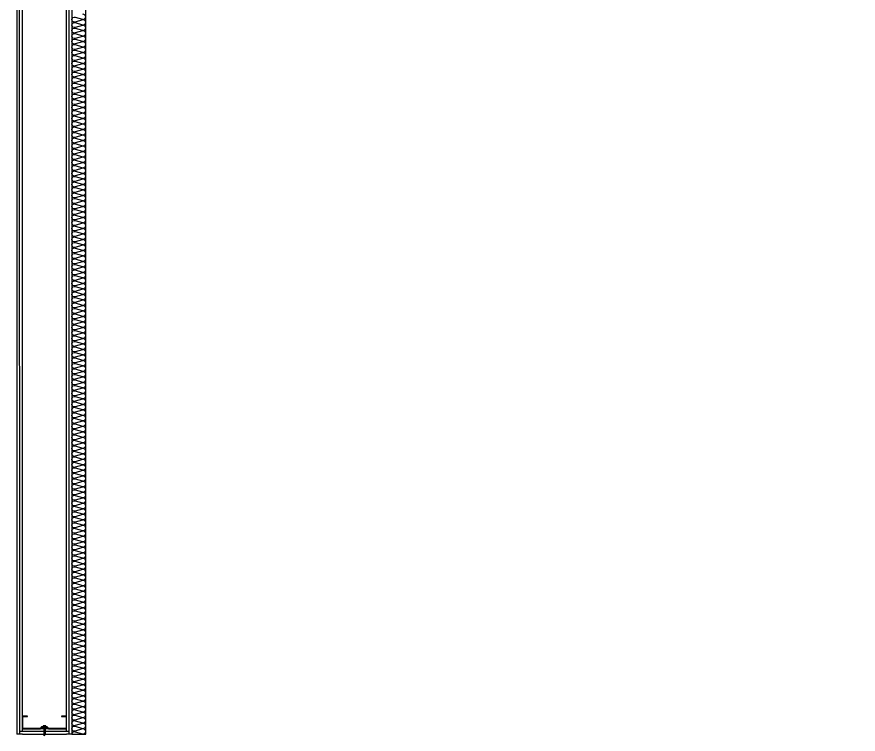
# Model space of a CAD drawing. Header units: millimetres. Extents: x 17311 to 801382, y -242618 to -104888.
# Drawn here: x 294860 to 297921, y -198279 to -195669 of the extents above; entities that cross this region are included whole.
import ezdxf

# ---------------------------------------------------------------- set-up
doc = ezdxf.new("R2010")
doc.units = ezdxf.units.MM
doc.header["$LTSCALE"] = 250
for name, color, linetype in [('8입면선', 8, 'Continuous'), ('A-WALL-D', 7, 'Continuous'), ('GAGAM-DT', 7, 'Continuous'), ('ISL', 251, 'Continuous'), ('입면', 7, 'Continuous')]:
    doc.layers.add(name, color=color, linetype=linetype)

# ---------------------------------------------------------------- blocks, each defined once
blk = doc.blocks.new('*U85')
at = {"layer": '8입면선', "color": 8}
for p, q in [((10, 0), (9.5, 4500)), ((190, 0), (189.5, 4500)), ((190, 10), (10, 10))]:
    blk.add_line(p, q, dxfattribs=at)
at = {"layer": 'A-WALL-D'}
for p, q in [((-0.5, 4500), (0, 0)), ((19.5, 4500), (-0.5, 4500)), ((20, 10), (19.5, 4500)), ((180, 10), (179.5, 4500)), ((199.5, 4500), (179.5, 4500)), ((199.5, 4500), (200, 0)), ((20, 0), (0, 0)), ((180, 20), (20, 20)), ((20, 0), (180, 0)), ((200, 0), (180, 0))]:
    blk.add_line(p, q, dxfattribs=at)
at = {"layer": 'GAGAM-DT', "color": 8}
for p, q in [((97.1, 4494.2), (97.1, 4525.6)), ((102.1, 4520.1), (97.1, 4525.6)), ((102.1, 4494.2), (102.1, 4520.1)), ((104.6, 4494.2), (94.7, 4494.2)), ((94.7, 4494.2), (94.7, 4490.7)), ((103.1, 4489.2), (96.2, 4489.2)), ((97.1, 4494.2), (97.1, 4489.2)), ((102.1, 4494.2), (102.1, 4489.2)), ((104.6, 4494.2), (104.6, 4490.7)), ((103.6, 30.8), (96.7, 30.8)), ((97.6, 25.8), (97.6, 30.8)), ((102.6, 25.8), (102.6, 30.8)), ((95.1, 25.8), (95.1, 29.3)), ((105.1, 25.8), (95.1, 25.8)), ((97.6, 25.8), (97.6, -5.6)), ((102.6, 25.8), (102.6, -0.1)), ((105.1, 25.8), (105.1, 29.3)), ((102.6, -0.1), (97.6, -5.6))]:
    blk.add_line(p, q, dxfattribs=at)
for centre, start, end in [((96.2, 4490.7), 180, 270), ((103.1, 4490.7), 270, 0), ((96.7, 29.3), 90, 180), ((103.6, 29.3), 0, 90)]:
    blk.add_arc(centre, 1.51, start, end, dxfattribs=at)
at = {"layer": '입면', "color": 6}
for p, q in [((19.5, 4455), (19.5, 4500)), ((19.5, 4500), (84.8, 4500)), ((84.8, 4500), (89.8, 4494.2)), ((109.2, 4494.2), (114.2, 4500)), ((114.2, 4500), (179.5, 4500)), ((179.5, 4500), (179.5, 4455)), ((84.3, 4498.8), (20.7, 4498.8)), ((20.7, 4498.8), (20.7, 4456.2)), ((89.3, 4493), (84.3, 4498.8)), ((109.7, 4493), (89.3, 4493)), ((89.8, 4494.2), (109.2, 4494.2)), ((114.7, 4498.8), (109.7, 4493)), ((178.3, 4498.8), (114.7, 4498.8)), ((178.3, 4456.2), (178.3, 4498.8)), ((37.3, 4455), (19.5, 4455)), ((20.7, 4456.2), (37.3, 4456.2)), ((37.3, 4456.2), (37.3, 4455)), ((161.7, 4455), (161.7, 4456.2)), ((161.7, 4456.2), (178.3, 4456.2)), ((179.5, 4455), (161.7, 4455)), ((37.8, 65), (20, 65)), ((20, 65), (20, 20)), ((21.2, 21.2), (21.2, 63.8)), ((21.2, 63.8), (37.8, 63.8)), ((37.8, 63.8), (37.8, 65)), ((180, 65), (162.2, 65)), ((162.2, 65), (162.2, 63.8)), ((162.2, 63.8), (178.8, 63.8)), ((178.8, 63.8), (178.8, 21.2)), ((180, 20), (180, 65)), ((20, 20), (85.3, 20)), ((84.8, 21.2), (21.2, 21.2)), ((89.8, 27), (84.8, 21.2)), ((85.3, 20), (90.3, 25.8)), ((110.2, 27), (89.8, 27)), ((90.3, 25.8), (109.7, 25.8)), ((109.7, 25.8), (114.7, 20)), ((115.2, 21.2), (110.2, 27)), ((114.7, 20), (180, 20)), ((178.8, 21.2), (115.2, 21.2))]:
    blk.add_line(p, q, dxfattribs=at)

msp = doc.modelspace()

# ---------------------------------------------------------------- linework, layer by layer
at = {"layer": 'ISL'}
msp.add_lwpolyline([(295060.7, -198279.5), (295110.7, -198279.5), (295110.7, -193829.5), (295610.7, -193829.5), (295610.7, -193109.5), (298660.7, -193109.5), (298660.7, -193829.5), (299460.7, -193829.5), (299460.7, -193109.5), (302260.7, -193109.5), (302260.7, -193829.5), (303060.7, -193829.5), (303060.7, -193109.5), (305860.7, -193109.5), (305860.7, -193829.5), (306660.7, -193829.5), (306660.7, -193109.5), (309460.7, -193109.5), (309460.7, -193829.5), (310260.7, -193829.5)], dxfattribs=at)
msp.add_lwpolyline([(295060.7, -198279.5, -0.509267), (295072.8, -198270.6), (295098.5, -198278.3, 1.372593), (295098.5, -198260.6), (295072.8, -198268.3, -0.509267), (295060.7, -198259.5, -0.509267), (295072.8, -198250.6), (295098.5, -198258.3, 1.372593), (295098.5, -198240.6), (295072.8, -198248.3, -0.509267), (295060.7, -198239.5, -0.509267), (295072.8, -198230.6), (295098.5, -198238.3, 1.372593), (295098.5, -198220.6), (295072.8, -198228.3, -0.509267), (295060.7, -198219.5, -0.509267), (295072.8, -198210.6), (295098.5, -198218.3, 1.372593), (295098.5, -198200.6), (295072.8, -198208.3, -0.509267), (295060.7, -198199.5, -0.509267), (295072.8, -198190.6), (295098.5, -198198.3, 1.372593), (295098.5, -198180.6), (295072.8, -198188.3, -0.509267), (295060.7, -198179.5, -0.509267), (295072.8, -198170.6), (295098.5, -198178.3, 1.372593), (295098.5, -198160.6), (295072.8, -198168.3, -0.509267), (295060.7, -198159.5, -0.509267), (295072.8, -198150.6), (295098.5, -198158.3, 1.372593), (295098.5, -198140.6), (295072.8, -198148.3, -0.509267), (295060.7, -198139.5, -0.509267), (295072.8, -198130.6), (295098.5, -198138.3, 1.372593), (295098.5, -198120.6), (295072.8, -198128.3, -0.509267), (295060.7, -198119.5, -0.509267), (295072.8, -198110.6), (295098.5, -198118.3, 1.372593), (295098.5, -198100.6), (295072.8, -198108.3, -0.509267), (295060.7, -198099.5, -0.509267), (295072.8, -198090.6), (295098.5, -198098.3, 1.372593), (295098.5, -198080.6), (295072.8, -198088.3, -0.509267), (295060.7, -198079.5, -0.509267), (295072.8, -198070.6), (295098.5, -198078.3, 1.372593), (295098.5, -198060.6), (295072.8, -198068.3, -0.509267), (295060.7, -198059.5, -0.509267), (295072.8, -198050.6), (295098.5, -198058.3, 1.372593), (295098.5, -198040.6), (295072.8, -198048.3, -0.509267), (295060.7, -198039.5, -0.509267), (295072.8, -198030.6), (295098.5, -198038.3, 1.372593), (295098.5, -198020.6), (295072.8, -198028.3, -0.509267), (295060.7, -198019.5, -0.509267), (295072.8, -198010.6), (295098.5, -198018.3, 1.372593), (295098.5, -198000.6), (295072.8, -198008.3, -0.509267), (295060.7, -197999.5, -0.509267), (295072.8, -197990.6), (295098.5, -197998.3, 1.372593), (295098.5, -197980.6), (295072.8, -197988.3, -0.509267), (295060.7, -197979.5, -0.509267), (295072.8, -197970.6), (295098.5, -197978.3, 1.372593), (295098.5, -197960.6), (295072.8, -197968.3, -0.509267), (295060.7, -197959.5, -0.509267), (295072.8, -197950.6), (295098.5, -197958.3, 1.372593), (295098.5, -197940.6), (295072.8, -197948.3, -0.509267), (295060.7, -197939.5, -0.509267), (295072.8, -197930.6), (295098.5, -197938.3, 1.372593), (295098.5, -197920.6), (295072.8, -197928.3, -0.509267), (295060.7, -197919.5, -0.509267), (295072.8, -197910.6), (295098.5, -197918.3, 1.372593), (295098.5, -197900.6), (295072.8, -197908.3, -0.509267), (295060.7, -197899.5, -0.509267), (295072.8, -197890.6), (295098.5, -197898.3, 1.372593), (295098.5, -197880.6), (295072.8, -197888.3, -0.509267), (295060.7, -197879.5, -0.509267), (295072.8, -197870.6), (295098.5, -197878.3, 1.372593), (295098.5, -197860.6), (295072.8, -197868.3, -0.509267), (295060.7, -197859.5, -0.509267), (295072.8, -197850.6), (295098.5, -197858.3, 1.372593), (295098.5, -197840.6), (295072.8, -197848.3, -0.509267), (295060.7, -197839.5, -0.509267), (295072.8, -197830.6), (295098.5, -197838.3, 1.372593), (295098.5, -197820.6), (295072.8, -197828.3, -0.509267), (295060.7, -197819.5, -0.509267), (295072.8, -197810.6), (295098.5, -197818.3, 1.372593), (295098.5, -197800.6), (295072.8, -197808.3, -0.509267), (295060.7, -197799.5, -0.509267), (295072.8, -197790.6), (295098.5, -197798.3, 1.372593), (295098.5, -197780.6), (295072.8, -197788.3, -0.509267), (295060.7, -197779.5, -0.509267), (295072.8, -197770.6), (295098.5, -197778.3, 1.372593), (295098.5, -197760.6), (295072.8, -197768.3, -0.509267), (295060.7, -197759.5, -0.509267), (295072.8, -197750.6), (295098.5, -197758.3, 1.372593), (295098.5, -197740.6), (295072.8, -197748.3, -0.509267), (295060.7, -197739.5, -0.509267), (295072.8, -197730.6), (295098.5, -197738.3, 1.372593), (295098.5, -197720.6), (295072.8, -197728.3, -0.509267), (295060.7, -197719.5, -0.509267), (295072.8, -197710.6), (295098.5, -197718.3, 1.372593), (295098.5, -197700.6), (295072.8, -197708.3, -0.509267), (295060.7, -197699.5, -0.509267), (295072.8, -197690.6), (295098.5, -197698.3, 1.372593), (295098.5, -197680.6), (295072.8, -197688.3, -0.509267), (295060.7, -197679.5, -0.509267), (295072.8, -197670.6), (295098.5, -197678.3, 1.372593), (295098.5, -197660.6), (295072.8, -197668.3, -0.509267), (295060.7, -197659.5, -0.509267), (295072.8, -197650.6), (295098.5, -197658.3, 1.372593), (295098.5, -197640.6), (295072.8, -197648.3, -0.509267), (295060.7, -197639.5, -0.509267), (295072.8, -197630.6), (295098.5, -197638.3, 1.372593), (295098.5, -197620.6), (295072.8, -197628.3, -0.509267), (295060.7, -197619.5, -0.509267), (295072.8, -197610.6), (295098.5, -197618.3, 1.372593), (295098.5, -197600.6), (295072.8, -197608.3, -0.509267), (295060.7, -197599.5, -0.509267), (295072.8, -197590.6), (295098.5, -197598.3, 1.372593), (295098.5, -197580.6), (295072.8, -197588.3, -0.509267), (295060.7, -197579.5, -0.509267), (295072.8, -197570.6), (295098.5, -197578.3, 1.372593), (295098.5, -197560.6), (295072.8, -197568.3, -0.509267), (295060.7, -197559.5, -0.509267), (295072.8, -197550.6), (295098.5, -197558.3, 1.372593), (295098.5, -197540.6), (295072.8, -197548.3, -0.509267), (295060.7, -197539.5, -0.509267), (295072.8, -197530.6), (295098.5, -197538.3, 1.372593), (295098.5, -197520.6), (295072.8, -197528.3, -0.509267), (295060.7, -197519.5, -0.509267), (295072.8, -197510.6), (295098.5, -197518.3, 1.372593), (295098.5, -197500.6), (295072.8, -197508.3, -0.509267), (295060.7, -197499.5, -0.509267), (295072.8, -197490.6), (295098.5, -197498.3, 1.372593), (295098.5, -197480.6), (295072.8, -197488.3, -0.509267), (295060.7, -197479.5, -0.509267), (295072.8, -197470.6), (295098.5, -197478.3, 1.372593), (295098.5, -197460.6), (295072.8, -197468.3, -0.509267), (295060.7, -197459.5, -0.509267), (295072.8, -197450.6), (295098.5, -197458.3, 1.372593), (295098.5, -197440.6), (295072.8, -197448.3, -0.509267), (295060.7, -197439.5, -0.509267), (295072.8, -197430.6), (295098.5, -197438.3, 1.372593), (295098.5, -197420.6), (295072.8, -197428.3, -0.509267), (295060.7, -197419.5, -0.509267), (295072.8, -197410.6), (295098.5, -197418.3, 1.372593), (295098.5, -197400.6), (295072.8, -197408.3, -0.509267), (295060.7, -197399.5, -0.509267), (295072.8, -197390.6), (295098.5, -197398.3, 1.372593), (295098.5, -197380.6), (295072.8, -197388.3, -0.509267), (295060.7, -197379.5, -0.509267), (295072.8, -197370.6), (295098.5, -197378.3, 1.372593), (295098.5, -197360.6), (295072.8, -197368.3, -0.509267), (295060.7, -197359.5, -0.509267), (295072.8, -197350.6), (295098.5, -197358.3, 1.372593), (295098.5, -197340.6), (295072.8, -197348.3, -0.509267), (295060.7, -197339.5, -0.509267), (295072.8, -197330.6), (295098.5, -197338.3, 1.372593), (295098.5, -197320.6), (295072.8, -197328.3, -0.509267), (295060.7, -197319.5, -0.509267), (295072.8, -197310.6), (295098.5, -197318.3, 1.372593), (295098.5, -197300.6), (295072.8, -197308.3, -0.509267), (295060.7, -197299.5, -0.509267), (295072.8, -197290.6), (295098.5, -197298.3, 1.372593), (295098.5, -197280.6), (295072.8, -197288.3, -0.509267), (295060.7, -197279.5, -0.509267), (295072.8, -197270.6), (295098.5, -197278.3, 1.372593), (295098.5, -197260.6), (295072.8, -197268.3, -0.509267), (295060.7, -197259.5, -0.509267), (295072.8, -197250.6), (295098.5, -197258.3, 1.372593), (295098.5, -197240.6), (295072.8, -197248.3, -0.509267), (295060.7, -197239.5, -0.509267), (295072.8, -197230.6), (295098.5, -197238.3, 1.372593), (295098.5, -197220.6), (295072.8, -197228.3, -0.509267), (295060.7, -197219.5, -0.509267), (295072.8, -197210.6), (295098.5, -197218.3, 1.372593), (295098.5, -197200.6), (295072.8, -197208.3, -0.509267), (295060.7, -197199.5, -0.509267), (295072.8, -197190.6), (295098.5, -197198.3, 1.372593), (295098.5, -197180.6), (295072.8, -197188.3, -0.509267), (295060.7, -197179.5, -0.509267), (295072.8, -197170.6), (295098.5, -197178.3, 1.372593), (295098.5, -197160.6), (295072.8, -197168.3, -0.509267), (295060.7, -197159.5, -0.509267), (295072.8, -197150.6), (295098.5, -197158.3, 1.372593), (295098.5, -197140.6), (295072.8, -197148.3, -0.509267), (295060.7, -197139.5, -0.509267), (295072.8, -197130.6), (295098.5, -197138.3, 1.372593), (295098.5, -197120.6), (295072.8, -197128.3, -0.509267), (295060.7, -197119.5, -0.509267), (295072.8, -197110.6), (295098.5, -197118.3, 1.372593), (295098.5, -197100.6), (295072.8, -197108.3, -0.509267), (295060.7, -197099.5, -0.509267), (295072.8, -197090.6), (295098.5, -197098.3, 1.372593), (295098.5, -197080.6), (295072.8, -197088.3, -0.509267), (295060.7, -197079.5, -0.509267), (295072.8, -197070.6), (295098.5, -197078.3, 1.372593), (295098.5, -197060.6), (295072.8, -197068.3, -0.509267), (295060.7, -197059.5, -0.509267), (295072.8, -197050.6), (295098.5, -197058.3, 1.372593), (295098.5, -197040.6), (295072.8, -197048.3, -0.509267), (295060.7, -197039.5, -0.509267), (295072.8, -197030.6), (295098.5, -197038.3, 1.372593), (295098.5, -197020.6), (295072.8, -197028.3, -0.509267), (295060.7, -197019.5, -0.509267), (295072.8, -197010.6), (295098.5, -197018.3, 1.372593), (295098.5, -197000.6), (295072.8, -197008.3, -0.509267), (295060.7, -196999.5, -0.509267), (295072.8, -196990.6), (295098.5, -196998.3, 1.372593), (295098.5, -196980.6), (295072.8, -196988.3, -0.509267), (295060.7, -196979.5, -0.509267), (295072.8, -196970.6), (295098.5, -196978.3, 1.372593), (295098.5, -196960.6), (295072.8, -196968.3, -0.509267), (295060.7, -196959.5, -0.509267), (295072.8, -196950.6), (295098.5, -196958.3, 1.372593), (295098.5, -196940.6), (295072.8, -196948.3, -0.509267), (295060.7, -196939.5, -0.509267), (295072.8, -196930.6), (295098.5, -196938.3, 1.372593), (295098.5, -196920.6), (295072.8, -196928.3, -0.509267), (295060.7, -196919.5, -0.509267), (295072.8, -196910.6), (295098.5, -196918.3, 1.372593), (295098.5, -196900.6), (295072.8, -196908.3, -0.509267), (295060.7, -196899.5, -0.509267), (295072.8, -196890.6), (295098.5, -196898.3, 1.372593), (295098.5, -196880.6), (295072.8, -196888.3, -0.509267), (295060.7, -196879.5, -0.509267), (295072.8, -196870.6), (295098.5, -196878.3, 1.372593), (295098.5, -196860.6), (295072.8, -196868.3, -0.509267), (295060.7, -196859.5, -0.509267), (295072.8, -196850.6), (295098.5, -196858.3, 1.372593), (295098.5, -196840.6), (295072.8, -196848.3, -0.509267), (295060.7, -196839.5, -0.509267), (295072.8, -196830.6), (295098.5, -196838.3, 1.372593), (295098.5, -196820.6), (295072.8, -196828.3, -0.509267), (295060.7, -196819.5, -0.509267), (295072.8, -196810.6), (295098.5, -196818.3, 1.372593), (295098.5, -196800.6), (295072.8, -196808.3, -0.509267), (295060.7, -196799.5, -0.509267), (295072.8, -196790.6), (295098.5, -196798.3, 1.372593), (295098.5, -196780.6), (295072.8, -196788.3, -0.509267), (295060.7, -196779.5, -0.509267), (295072.8, -196770.6), (295098.5, -196778.3, 1.372593), (295098.5, -196760.6), (295072.8, -196768.3, -0.509267), (295060.7, -196759.5, -0.509267), (295072.8, -196750.6), (295098.5, -196758.3, 1.372593), (295098.5, -196740.6), (295072.8, -196748.3, -0.509267), (295060.7, -196739.5, -0.509267), (295072.8, -196730.6), (295098.5, -196738.3, 1.372593), (295098.5, -196720.6), (295072.8, -196728.3, -0.509267), (295060.7, -196719.5, -0.509267), (295072.8, -196710.6), (295098.5, -196718.3, 1.372593), (295098.5, -196700.6), (295072.8, -196708.3, -0.509267), (295060.7, -196699.5, -0.509267), (295072.8, -196690.6), (295098.5, -196698.3, 1.372593), (295098.5, -196680.6), (295072.8, -196688.3, -0.509267), (295060.7, -196679.5, -0.509267), (295072.8, -196670.6), (295098.5, -196678.3, 1.372593), (295098.5, -196660.6), (295072.8, -196668.3, -0.509267), (295060.7, -196659.5, -0.509267), (295072.8, -196650.6), (295098.5, -196658.3, 1.372593), (295098.5, -196640.6), (295072.8, -196648.3, -0.509267), (295060.7, -196639.5, -0.509267), (295072.8, -196630.6), (295098.5, -196638.3, 1.372593), (295098.5, -196620.6), (295072.8, -196628.3, -0.509267), (295060.7, -196619.5, -0.509267), (295072.8, -196610.6), (295098.5, -196618.3, 1.372593), (295098.5, -196600.6), (295072.8, -196608.3, -0.509267), (295060.7, -196599.5, -0.509267), (295072.8, -196590.6), (295098.5, -196598.3, 1.372593), (295098.5, -196580.6), (295072.8, -196588.3, -0.509267), (295060.7, -196579.5, -0.509267), (295072.8, -196570.6), (295098.5, -196578.3, 1.372593), (295098.5, -196560.6), (295072.8, -196568.3, -0.509267), (295060.7, -196559.5, -0.509267), (295072.8, -196550.6), (295098.5, -196558.3, 1.372593), (295098.5, -196540.6), (295072.8, -196548.3, -0.509267), (295060.7, -196539.5, -0.509267), (295072.8, -196530.6), (295098.5, -196538.3, 1.372593), (295098.5, -196520.6), (295072.8, -196528.3, -0.509267), (295060.7, -196519.5, -0.509267), (295072.8, -196510.6), (295098.5, -196518.3, 1.372593), (295098.5, -196500.6), (295072.8, -196508.3, -0.509267), (295060.7, -196499.5, -0.509267), (295072.8, -196490.6), (295098.5, -196498.3, 1.372593), (295098.5, -196480.6), (295072.8, -196488.3, -0.509267), (295060.7, -196479.5, -0.509267), (295072.8, -196470.6), (295098.5, -196478.3, 1.372593), (295098.5, -196460.6), (295072.8, -196468.3, -0.509267), (295060.7, -196459.5, -0.509267), (295072.8, -196450.6), (295098.5, -196458.3, 1.372593), (295098.5, -196440.6), (295072.8, -196448.3, -0.509267), (295060.7, -196439.5, -0.509267), (295072.8, -196430.6), (295098.5, -196438.3, 1.372593), (295098.5, -196420.6), (295072.8, -196428.3, -0.509267), (295060.7, -196419.5, -0.509267), (295072.8, -196410.6), (295098.5, -196418.3, 1.372593), (295098.5, -196400.6), (295072.8, -196408.3, -0.509267), (295060.7, -196399.5, -0.509267), (295072.8, -196390.6), (295098.5, -196398.3, 1.372593), (295098.5, -196380.6), (295072.8, -196388.3, -0.509267), (295060.7, -196379.5, -0.509267), (295072.8, -196370.6), (295098.5, -196378.3, 1.372593), (295098.5, -196360.6), (295072.8, -196368.3, -0.509267), (295060.7, -196359.5, -0.509267), (295072.8, -196350.6), (295098.5, -196358.3, 1.372593), (295098.5, -196340.6), (295072.8, -196348.3, -0.509267), (295060.7, -196339.5, -0.509267), (295072.8, -196330.6), (295098.5, -196338.3, 1.372593), (295098.5, -196320.6), (295072.8, -196328.3, -0.509267), (295060.7, -196319.5, -0.509267), (295072.8, -196310.6), (295098.5, -196318.3, 1.372593), (295098.5, -196300.6), (295072.8, -196308.3, -0.509267), (295060.7, -196299.5, -0.509267), (295072.8, -196290.6), (295098.5, -196298.3, 1.372593), (295098.5, -196280.6), (295072.8, -196288.3, -0.509267), (295060.7, -196279.5, -0.509267), (295072.8, -196270.6), (295098.5, -196278.3, 1.372593), (295098.5, -196260.6), (295072.8, -196268.3, -0.509267), (295060.7, -196259.5, -0.509267), (295072.8, -196250.6), (295098.5, -196258.3, 1.372593), (295098.5, -196240.6), (295072.8, -196248.3, -0.509267), (295060.7, -196239.5, -0.509267), (295072.8, -196230.6), (295098.5, -196238.3, 1.372593), (295098.5, -196220.6), (295072.8, -196228.3, -0.509267), (295060.7, -196219.5, -0.509267), (295072.8, -196210.6), (295098.5, -196218.3, 1.372593), (295098.5, -196200.6), (295072.8, -196208.3, -0.509267), (295060.7, -196199.5, -0.509267), (295072.8, -196190.6), (295098.5, -196198.3, 1.372593), (295098.5, -196180.6), (295072.8, -196188.3, -0.509267), (295060.7, -196179.5, -0.509267), (295072.8, -196170.6), (295098.5, -196178.3, 1.372593), (295098.5, -196160.6), (295072.8, -196168.3, -0.509267), (295060.7, -196159.5, -0.509267), (295072.8, -196150.6), (295098.5, -196158.3, 1.372593), (295098.5, -196140.6), (295072.8, -196148.3, -0.509267), (295060.7, -196139.5, -0.509267), (295072.8, -196130.6), (295098.5, -196138.3, 1.372593), (295098.5, -196120.6), (295072.8, -196128.3, -0.509267), (295060.7, -196119.5, -0.509267), (295072.8, -196110.6), (295098.5, -196118.3, 1.372593), (295098.5, -196100.6), (295072.8, -196108.3, -0.509267), (295060.7, -196099.5, -0.509267), (295072.8, -196090.6), (295098.5, -196098.3, 1.372593), (295098.5, -196080.6), (295072.8, -196088.3, -0.509267), (295060.7, -196079.5, -0.509267), (295072.8, -196070.6), (295098.5, -196078.3, 1.372593), (295098.5, -196060.6), (295072.8, -196068.3, -0.509267), (295060.7, -196059.5, -0.509267), (295072.8, -196050.6), (295098.5, -196058.3, 1.372593), (295098.5, -196040.6), (295072.8, -196048.3, -0.509267), (295060.7, -196039.5, -0.509267), (295072.8, -196030.6), (295098.5, -196038.3, 1.372593), (295098.5, -196020.6), (295072.8, -196028.3, -0.509267), (295060.7, -196019.5, -0.509267), (295072.8, -196010.6), (295098.5, -196018.3, 1.372593), (295098.5, -196000.6), (295072.8, -196008.3, -0.509267), (295060.7, -195999.5, -0.509267), (295072.8, -195990.6), (295098.5, -195998.3, 1.372593), (295098.5, -195980.6), (295072.8, -195988.3, -0.509267), (295060.7, -195979.5, -0.509267), (295072.8, -195970.6), (295098.5, -195978.3, 1.372593), (295098.5, -195960.6), (295072.8, -195968.3, -0.509267), (295060.7, -195959.5, -0.509267), (295072.8, -195950.6), (295098.5, -195958.3, 1.372593), (295098.5, -195940.6), (295072.8, -195948.3, -0.509267), (295060.7, -195939.5, -0.509267), (295072.8, -195930.6), (295098.5, -195938.3, 1.372593), (295098.5, -195920.6), (295072.8, -195928.3, -0.509267), (295060.7, -195919.5, -0.509267), (295072.8, -195910.6), (295098.5, -195918.3, 1.372593), (295098.5, -195900.6), (295072.8, -195908.3, -0.509267), (295060.7, -195899.5, -0.509267), (295072.8, -195890.6), (295098.5, -195898.3, 1.372593), (295098.5, -195880.6), (295072.8, -195888.3, -0.509267), (295060.7, -195879.5, -0.509267), (295072.8, -195870.6), (295098.5, -195878.3, 1.372593), (295098.5, -195860.6), (295072.8, -195868.3, -0.509267), (295060.7, -195859.5, -0.509267), (295072.8, -195850.6), (295098.5, -195858.3, 1.372593), (295098.5, -195840.6), (295072.8, -195848.3, -0.509267), (295060.7, -195839.5, -0.509267), (295072.8, -195830.6), (295098.5, -195838.3, 1.372593), (295098.5, -195820.6), (295072.8, -195828.3, -0.509267), (295060.7, -195819.5, -0.509267), (295072.8, -195810.6), (295098.5, -195818.3, 1.372593), (295098.5, -195800.6), (295072.8, -195808.3, -0.509267), (295060.7, -195799.5, -0.509267), (295072.8, -195790.6), (295098.5, -195798.3, 1.372593), (295098.5, -195780.6), (295072.8, -195788.3, -0.509267), (295060.7, -195779.5, -0.509267), (295072.8, -195770.6), (295098.5, -195778.3, 1.372593), (295098.5, -195760.6), (295072.8, -195768.3, -0.509267), (295060.7, -195759.5, -0.509267), (295072.8, -195750.6), (295098.5, -195758.3, 1.372593), (295098.5, -195740.6), (295072.8, -195748.3, -0.509267), (295060.7, -195739.5, -0.509267), (295072.8, -195730.6), (295098.5, -195738.3, 1.372593), (295098.5, -195720.6), (295072.8, -195728.3, -0.509267), (295060.7, -195719.5, -0.509267), (295072.8, -195710.6), (295098.5, -195718.3, 1.372593), (295098.5, -195700.6), (295072.8, -195708.3, -0.509267), (295060.7, -195699.5, -0.509267), (295072.8, -195690.6), (295098.5, -195698.3, 1.372593), (295098.5, -195680.6), (295072.8, -195688.3, -0.509267), (295060.7, -195679.5, -0.509267), (295072.8, -195670.6), (295098.5, -195678.3, 1.372593), (295098.5, -195660.6)], format="xyb", dxfattribs=at)

# ---------------------------------------------------------------- block references
at = {"layer": 'A-WALL-D'}
msp.add_blockref('*U85', (294860.7, -198279.5), dxfattribs=at)

doc.saveas('drawing.dxf')
